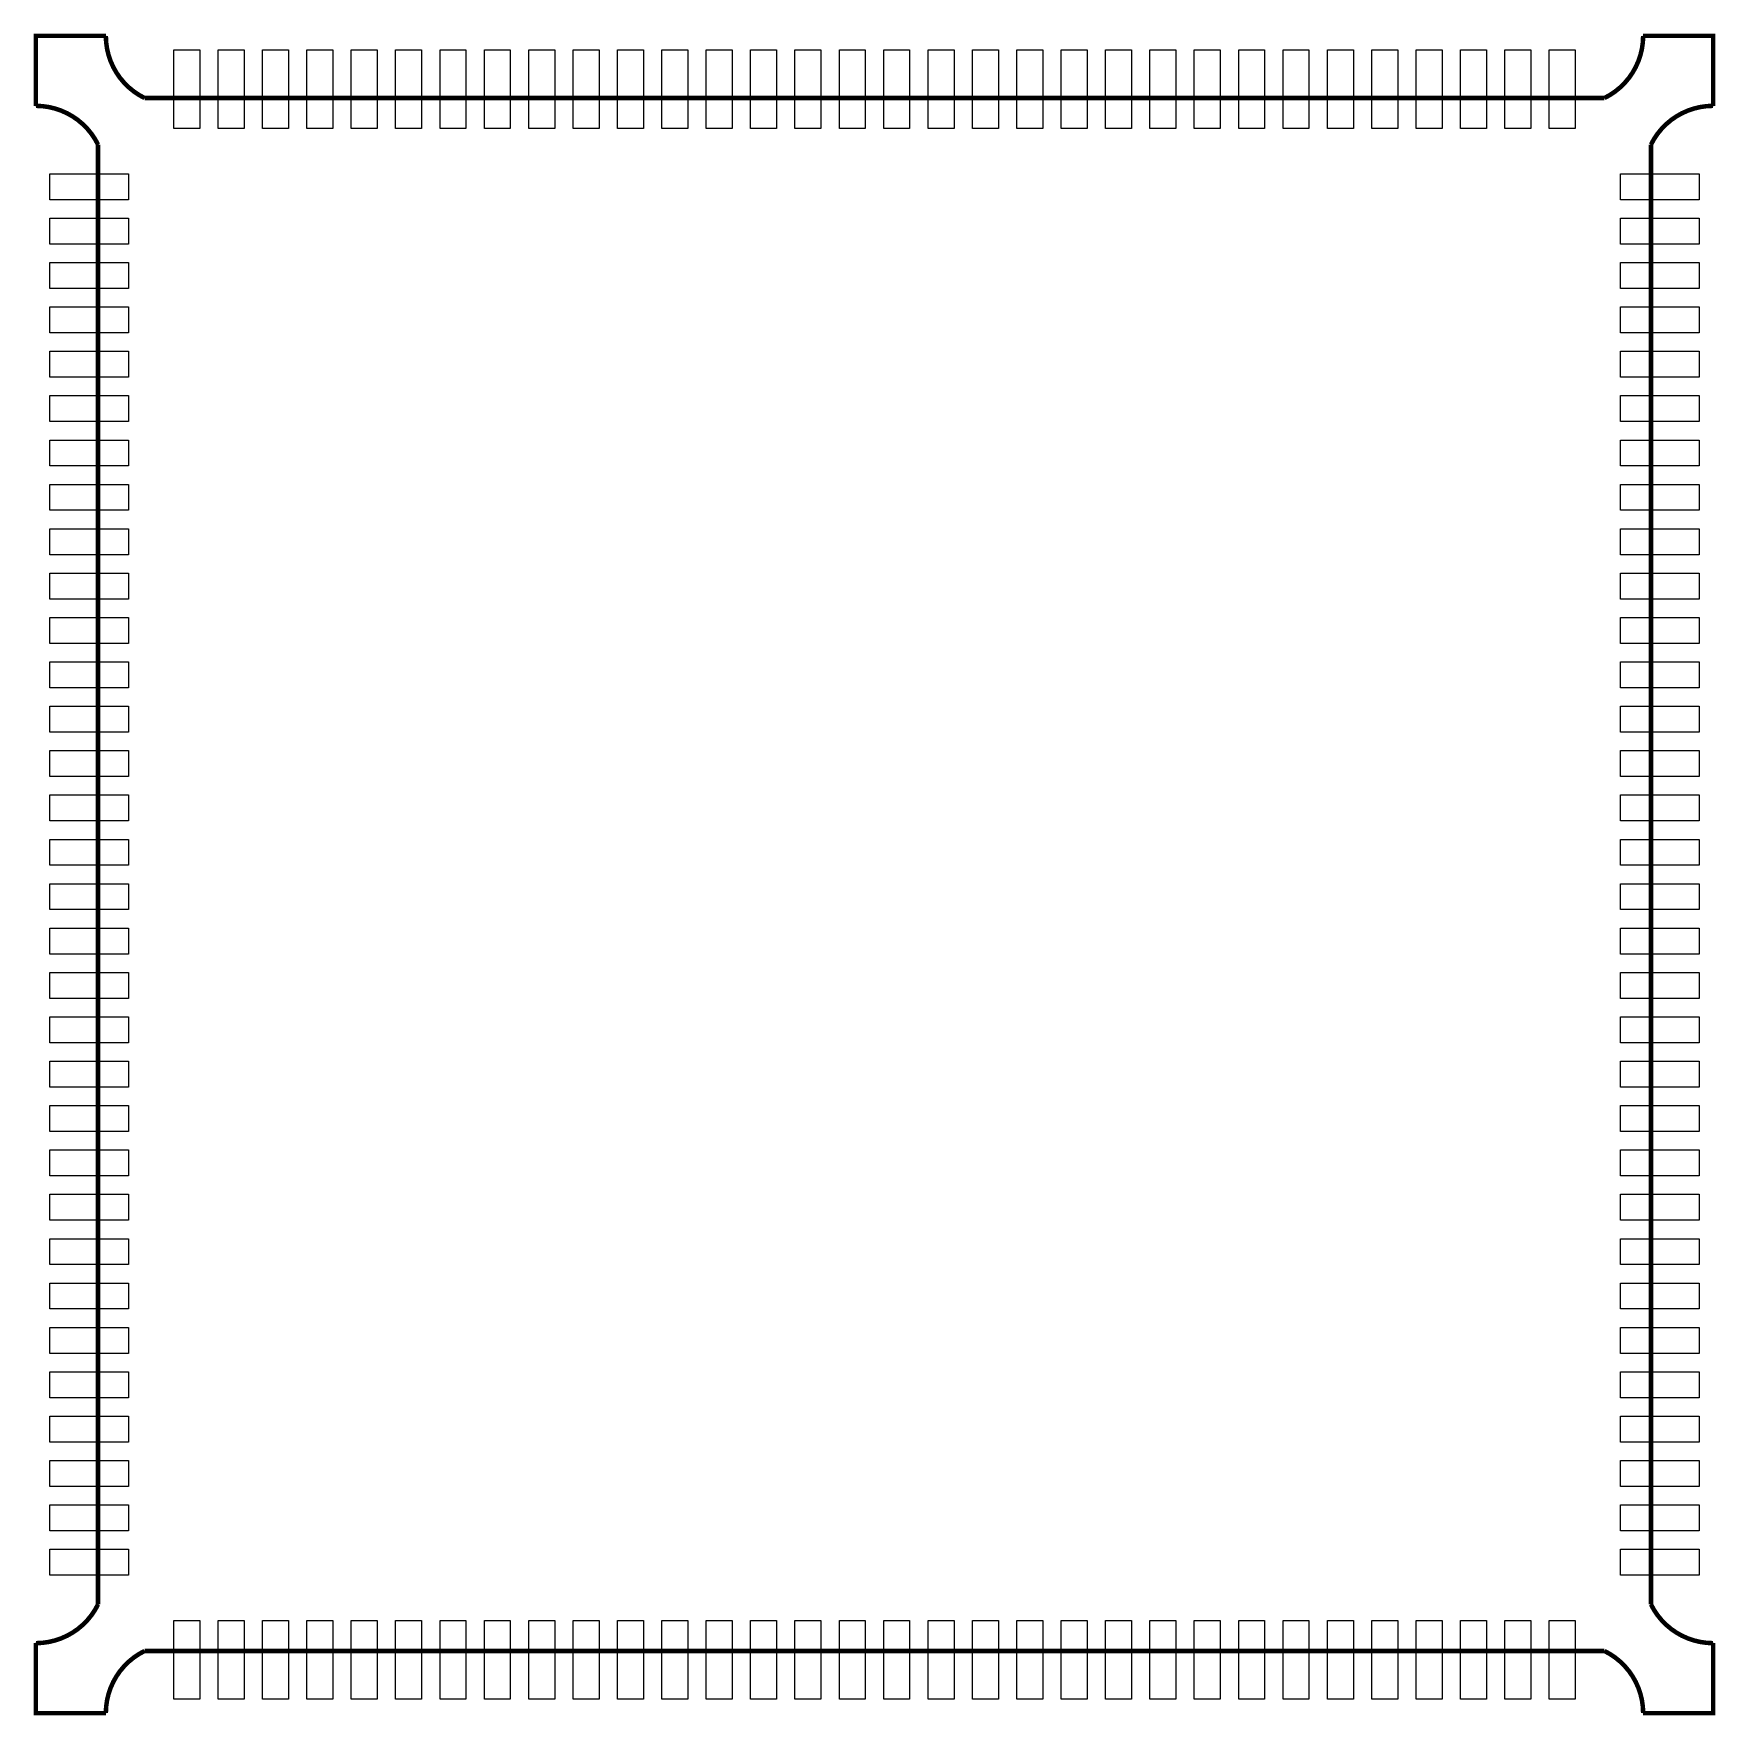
# Model space of a CAD drawing. Extents: x -19.6 to 18.3, y 14.1 to 52.
import ezdxf

# ---------------------------------------------------------------- set-up
doc = ezdxf.new("R2010")
doc.units = 0
doc.layers.add('BG_OUTLINE', color=6, linetype='CONTINUOUS')
doc.layers.add('PIN_BOTTOM', color=231, linetype='CONTINUOUS')

msp = doc.modelspace()

# ---------------------------------------------------------------- linework, layer by layer
at = {"layer": 'BG_OUTLINE', "const_width": 0.1016}
msp.add_lwpolyline([(18.265597, 50.3428), (18.265597, 51.919403), (16.688994, 51.919403, -0.286028), (15.816758, 50.519406), (-17.085564, 50.519406, -0.286028), (-17.9578, 51.919403), (-19.534403, 51.919403), (-19.534403, 50.3428, -0.286028), (-18.134406, 49.470564), (-18.134406, 16.568242, -0.286028), (-19.534403, 15.696006), (-19.534403, 14.119403), (-17.9578, 14.119403, -0.286028), (-17.085564, 15.5194), (15.816758, 15.5194, -0.286028), (16.688994, 14.119403), (18.265597, 14.119403), (18.265597, 15.696006, -0.286028), (16.8656, 16.568242), (16.8656, 49.470564, -0.286028), (18.265597, 50.3428)], format="xyb", dxfattribs=at)
at = {"layer": 'BG_OUTLINE'}
msp.add_lwpolyline([(18.265597, 50.3428), (18.265597, 51.919403), (16.688994, 51.919403, -0.286028), (15.816758, 50.519406), (-17.085564, 50.519406, -0.286028), (-17.9578, 51.919403), (-19.534403, 51.919403), (-19.534403, 50.3428, -0.286028), (-18.134406, 49.470564), (-18.134406, 16.568242, -0.286028), (-19.534403, 15.696006), (-19.534403, 14.119403), (-17.9578, 14.119403, -0.286028), (-17.085564, 15.5194), (15.816758, 15.5194, -0.286028), (16.688994, 14.119403), (18.265597, 14.119403), (18.265597, 15.696006, -0.286028), (16.8656, 16.568242), (16.8656, 49.470564, -0.286028), (18.265597, 50.3428)], format="xyb", dxfattribs=at)
at = {"layer": 'PIN_BOTTOM'}
for points in [[(-16.426409, 49.830406), (-16.426409, 51.608406), (-15.842412, 51.608406), (-15.842412, 49.830406)], [(-15.426411, 49.830406), (-15.426411, 51.608406), (-14.842414, 51.608406), (-14.842414, 49.830406)], [(-14.426387, 49.830406), (-14.426387, 51.608406), (-13.84239, 51.608406), (-13.84239, 49.830406)], [(-13.426389, 49.830406), (-13.426389, 51.608406), (-12.842392, 51.608406), (-12.842392, 49.830406)], [(-12.426391, 49.830406), (-12.426391, 51.608406), (-11.842394, 51.608406), (-11.842394, 49.830406)], [(-11.426393, 49.830406), (-11.426393, 51.608406), (-10.842396, 51.608406), (-10.842396, 49.830406)], [(-10.426395, 49.830406), (-10.426395, 51.608406), (-9.842398, 51.608406), (-9.842398, 49.830406)], [(-9.426397, 49.830406), (-9.426397, 51.608406), (-8.8424, 51.608406), (-8.8424, 49.830406)], [(-8.426399, 49.830406), (-8.426399, 51.608406), (-7.842402, 51.608406), (-7.842402, 49.830406)], [(-7.426401, 49.830406), (-7.426401, 51.608406), (-6.842404, 51.608406), (-6.842404, 49.830406)], [(-6.426403, 49.830406), (-6.426403, 51.608406), (-5.842406, 51.608406), (-5.842406, 49.830406)], [(-5.426405, 49.830406), (-5.426405, 51.608406), (-4.842408, 51.608406), (-4.842408, 49.830406)], [(-4.426407, 49.830406), (-4.426407, 51.608406), (-3.84241, 51.608406), (-3.84241, 49.830406)], [(-3.426409, 49.830406), (-3.426409, 51.608406), (-2.842412, 51.608406), (-2.842412, 49.830406)], [(-2.426386, 49.830406), (-2.426386, 51.608406), (-1.842389, 51.608406), (-1.842389, 49.830406)], [(-1.426388, 49.830406), (-1.426388, 51.608406), (-0.842391, 51.608406), (-0.842391, 49.830406)], [(-0.42639, 49.830406), (-0.42639, 51.608406), (0.157607, 51.608406), (0.157607, 49.830406)], [(0.573608, 49.830406), (0.573608, 51.608406), (1.157605, 51.608406), (1.157605, 49.830406)], [(1.573606, 49.830406), (1.573606, 51.608406), (2.157603, 51.608406), (2.157603, 49.830406)], [(2.573604, 49.830406), (2.573604, 51.608406), (3.157601, 51.608406), (3.157601, 49.830406)], [(3.573602, 49.830406), (3.573602, 51.608406), (4.157599, 51.608406), (4.157599, 49.830406)], [(4.5736, 49.830406), (4.5736, 51.608406), (5.157597, 51.608406), (5.157597, 49.830406)], [(5.573598, 49.830406), (5.573598, 51.608406), (6.157595, 51.608406), (6.157595, 49.830406)], [(6.573596, 49.830406), (6.573596, 51.608406), (7.157593, 51.608406), (7.157593, 49.830406)], [(7.573594, 49.830406), (7.573594, 51.608406), (8.157591, 51.608406), (8.157591, 49.830406)], [(8.573592, 49.830406), (8.573592, 51.608406), (9.157589, 51.608406), (9.157589, 49.830406)], [(9.57359, 49.830406), (9.57359, 51.608406), (10.157587, 51.608406), (10.157587, 49.830406)], [(10.573614, 49.830406), (10.573614, 51.608406), (11.15761, 51.608406), (11.15761, 49.830406)], [(11.573612, 49.830406), (11.573612, 51.608406), (12.157608, 51.608406), (12.157608, 49.830406)], [(12.57361, 49.830406), (12.57361, 51.608406), (13.157606, 51.608406), (13.157606, 49.830406)], [(13.573608, 49.830406), (13.573608, 51.608406), (14.157604, 51.608406), (14.157604, 49.830406)], [(14.573606, 49.830406), (14.573606, 51.608406), (15.157602, 51.608406), (15.157602, 49.830406)], [(-17.445406, 48.227412), (-19.223406, 48.227412), (-19.223406, 48.811409), (-17.445406, 48.811409)], [(16.1766, 48.811409), (17.9546, 48.811409), (17.9546, 48.227412), (16.1766, 48.227412)], [(-17.445406, 47.227414), (-19.223406, 47.227414), (-19.223406, 47.811411), (-17.445406, 47.811411)], [(16.1766, 47.811411), (17.9546, 47.811411), (17.9546, 47.227414), (16.1766, 47.227414)], [(-17.445406, 46.22739), (-19.223406, 46.22739), (-19.223406, 46.811387), (-17.445406, 46.811387)], [(16.1766, 46.811387), (17.9546, 46.811387), (17.9546, 46.22739), (16.1766, 46.22739)], [(-17.445406, 45.227392), (-19.223406, 45.227392), (-19.223406, 45.811389), (-17.445406, 45.811389)], [(16.1766, 45.811389), (17.9546, 45.811389), (17.9546, 45.227392), (16.1766, 45.227392)], [(-17.445406, 44.227394), (-19.223406, 44.227394), (-19.223406, 44.811391), (-17.445406, 44.811391)], [(16.1766, 44.811391), (17.9546, 44.811391), (17.9546, 44.227394), (16.1766, 44.227394)], [(-17.445406, 43.227396), (-19.223406, 43.227396), (-19.223406, 43.811393), (-17.445406, 43.811393)], [(16.1766, 43.811393), (17.9546, 43.811393), (17.9546, 43.227396), (16.1766, 43.227396)], [(-17.445406, 42.227398), (-19.223406, 42.227398), (-19.223406, 42.811395), (-17.445406, 42.811395)], [(16.1766, 42.811395), (17.9546, 42.811395), (17.9546, 42.227398), (16.1766, 42.227398)], [(-17.445406, 41.2274), (-19.223406, 41.2274), (-19.223406, 41.811397), (-17.445406, 41.811397)], [(16.1766, 41.811397), (17.9546, 41.811397), (17.9546, 41.2274), (16.1766, 41.2274)], [(-17.445406, 40.227402), (-19.223406, 40.227402), (-19.223406, 40.811399), (-17.445406, 40.811399)], [(16.1766, 40.811399), (17.9546, 40.811399), (17.9546, 40.227402), (16.1766, 40.227402)], [(-17.445406, 39.227404), (-19.223406, 39.227404), (-19.223406, 39.811401), (-17.445406, 39.811401)], [(16.1766, 39.811401), (17.9546, 39.811401), (17.9546, 39.227404), (16.1766, 39.227404)], [(-17.445406, 38.227406), (-19.223406, 38.227406), (-19.223406, 38.811403), (-17.445406, 38.811403)], [(16.1766, 38.811403), (17.9546, 38.811403), (17.9546, 38.227406), (16.1766, 38.227406)], [(-17.445406, 37.227408), (-19.223406, 37.227408), (-19.223406, 37.811405), (-17.445406, 37.811405)], [(16.1766, 37.811405), (17.9546, 37.811405), (17.9546, 37.227408), (16.1766, 37.227408)], [(-17.445406, 36.22741), (-19.223406, 36.22741), (-19.223406, 36.811407), (-17.445406, 36.811407)], [(16.1766, 36.811407), (17.9546, 36.811407), (17.9546, 36.22741), (16.1766, 36.22741)], [(-17.445406, 35.227412), (-19.223406, 35.227412), (-19.223406, 35.811409), (-17.445406, 35.811409)], [(16.1766, 35.811409), (17.9546, 35.811409), (17.9546, 35.227412), (16.1766, 35.227412)], [(-17.445406, 34.227389), (-19.223406, 34.227389), (-19.223406, 34.811386), (-17.445406, 34.811386)], [(16.1766, 34.811386), (17.9546, 34.811386), (17.9546, 34.227389), (16.1766, 34.227389)], [(-17.445406, 33.227391), (-19.223406, 33.227391), (-19.223406, 33.811388), (-17.445406, 33.811388)], [(16.1766, 33.811388), (17.9546, 33.811388), (17.9546, 33.227391), (16.1766, 33.227391)], [(-17.445406, 32.227393), (-19.223406, 32.227393), (-19.223406, 32.81139), (-17.445406, 32.81139)], [(16.1766, 32.81139), (17.9546, 32.81139), (17.9546, 32.227393), (16.1766, 32.227393)], [(-17.445406, 31.227395), (-19.223406, 31.227395), (-19.223406, 31.811392), (-17.445406, 31.811392)], [(16.1766, 31.811392), (17.9546, 31.811392), (17.9546, 31.227395), (16.1766, 31.227395)], [(-17.445406, 30.227397), (-19.223406, 30.227397), (-19.223406, 30.811394), (-17.445406, 30.811394)], [(16.1766, 30.811394), (17.9546, 30.811394), (17.9546, 30.227397), (16.1766, 30.227397)], [(-17.445406, 29.227399), (-19.223406, 29.227399), (-19.223406, 29.811396), (-17.445406, 29.811396)], [(16.1766, 29.811396), (17.9546, 29.811396), (17.9546, 29.227399), (16.1766, 29.227399)], [(-17.445406, 28.227401), (-19.223406, 28.227401), (-19.223406, 28.811398), (-17.445406, 28.811398)], [(16.1766, 28.811398), (17.9546, 28.811398), (17.9546, 28.227401), (16.1766, 28.227401)], [(-17.445406, 27.227403), (-19.223406, 27.227403), (-19.223406, 27.8114), (-17.445406, 27.8114)], [(16.1766, 27.8114), (17.9546, 27.8114), (17.9546, 27.227403), (16.1766, 27.227403)], [(-17.445406, 26.227405), (-19.223406, 26.227405), (-19.223406, 26.811402), (-17.445406, 26.811402)], [(16.1766, 26.811402), (17.9546, 26.811402), (17.9546, 26.227405), (16.1766, 26.227405)], [(-17.445406, 25.227407), (-19.223406, 25.227407), (-19.223406, 25.811404), (-17.445406, 25.811404)], [(16.1766, 25.811404), (17.9546, 25.811404), (17.9546, 25.227407), (16.1766, 25.227407)], [(-17.445406, 24.227409), (-19.223406, 24.227409), (-19.223406, 24.811406), (-17.445406, 24.811406)], [(16.1766, 24.811406), (17.9546, 24.811406), (17.9546, 24.227409), (16.1766, 24.227409)], [(-17.445406, 23.227411), (-19.223406, 23.227411), (-19.223406, 23.811408), (-17.445406, 23.811408)], [(16.1766, 23.811408), (17.9546, 23.811408), (17.9546, 23.227411), (16.1766, 23.227411)], [(-17.445406, 22.227413), (-19.223406, 22.227413), (-19.223406, 22.81141), (-17.445406, 22.81141)], [(16.1766, 22.81141), (17.9546, 22.81141), (17.9546, 22.227413), (16.1766, 22.227413)], [(-17.445406, 21.22739), (-19.223406, 21.22739), (-19.223406, 21.811386), (-17.445406, 21.811386)], [(16.1766, 21.811386), (17.9546, 21.811386), (17.9546, 21.22739), (16.1766, 21.22739)], [(-17.445406, 20.227392), (-19.223406, 20.227392), (-19.223406, 20.811388), (-17.445406, 20.811388)], [(16.1766, 20.811388), (17.9546, 20.811388), (17.9546, 20.227392), (16.1766, 20.227392)], [(-17.445406, 19.227394), (-19.223406, 19.227394), (-19.223406, 19.81139), (-17.445406, 19.81139)], [(16.1766, 19.81139), (17.9546, 19.81139), (17.9546, 19.227394), (16.1766, 19.227394)], [(-17.445406, 18.227396), (-19.223406, 18.227396), (-19.223406, 18.811392), (-17.445406, 18.811392)], [(16.1766, 18.811392), (17.9546, 18.811392), (17.9546, 18.227396), (16.1766, 18.227396)], [(-17.445406, 17.227398), (-19.223406, 17.227398), (-19.223406, 17.811394), (-17.445406, 17.811394)], [(16.1766, 17.811394), (17.9546, 17.811394), (17.9546, 17.227398), (16.1766, 17.227398)], [(-15.842412, 16.2084), (-15.842412, 14.4304), (-16.426409, 14.4304), (-16.426409, 16.2084)], [(-14.842414, 16.2084), (-14.842414, 14.4304), (-15.426411, 14.4304), (-15.426411, 16.2084)], [(-13.84239, 16.2084), (-13.84239, 14.4304), (-14.426387, 14.4304), (-14.426387, 16.2084)], [(-12.842392, 16.2084), (-12.842392, 14.4304), (-13.426389, 14.4304), (-13.426389, 16.2084)], [(-11.842394, 16.2084), (-11.842394, 14.4304), (-12.426391, 14.4304), (-12.426391, 16.2084)], [(-10.842396, 16.2084), (-10.842396, 14.4304), (-11.426393, 14.4304), (-11.426393, 16.2084)], [(-9.842398, 16.2084), (-9.842398, 14.4304), (-10.426395, 14.4304), (-10.426395, 16.2084)], [(-8.8424, 16.2084), (-8.8424, 14.4304), (-9.426397, 14.4304), (-9.426397, 16.2084)], [(-7.842402, 16.2084), (-7.842402, 14.4304), (-8.426399, 14.4304), (-8.426399, 16.2084)], [(-6.842404, 16.2084), (-6.842404, 14.4304), (-7.426401, 14.4304), (-7.426401, 16.2084)], [(-5.842406, 16.2084), (-5.842406, 14.4304), (-6.426403, 14.4304), (-6.426403, 16.2084)], [(-4.842408, 16.2084), (-4.842408, 14.4304), (-5.426405, 14.4304), (-5.426405, 16.2084)], [(-3.84241, 16.2084), (-3.84241, 14.4304), (-4.426407, 14.4304), (-4.426407, 16.2084)], [(-2.842412, 16.2084), (-2.842412, 14.4304), (-3.426409, 14.4304), (-3.426409, 16.2084)], [(-1.842389, 16.2084), (-1.842389, 14.4304), (-2.426386, 14.4304), (-2.426386, 16.2084)], [(-0.842391, 16.2084), (-0.842391, 14.4304), (-1.426388, 14.4304), (-1.426388, 16.2084)], [(0.157607, 16.2084), (0.157607, 14.4304), (-0.42639, 14.4304), (-0.42639, 16.2084)], [(1.157605, 16.2084), (1.157605, 14.4304), (0.573608, 14.4304), (0.573608, 16.2084)], [(2.157603, 16.2084), (2.157603, 14.4304), (1.573606, 14.4304), (1.573606, 16.2084)], [(3.157601, 16.2084), (3.157601, 14.4304), (2.573604, 14.4304), (2.573604, 16.2084)], [(4.157599, 16.2084), (4.157599, 14.4304), (3.573602, 14.4304), (3.573602, 16.2084)], [(5.157597, 16.2084), (5.157597, 14.4304), (4.5736, 14.4304), (4.5736, 16.2084)], [(6.157595, 16.2084), (6.157595, 14.4304), (5.573598, 14.4304), (5.573598, 16.2084)], [(7.157593, 16.2084), (7.157593, 14.4304), (6.573596, 14.4304), (6.573596, 16.2084)], [(8.157591, 16.2084), (8.157591, 14.4304), (7.573594, 14.4304), (7.573594, 16.2084)], [(9.157589, 16.2084), (9.157589, 14.4304), (8.573592, 14.4304), (8.573592, 16.2084)], [(10.157587, 16.2084), (10.157587, 14.4304), (9.57359, 14.4304), (9.57359, 16.2084)], [(11.15761, 16.2084), (11.15761, 14.4304), (10.573614, 14.4304), (10.573614, 16.2084)], [(12.157608, 16.2084), (12.157608, 14.4304), (11.573612, 14.4304), (11.573612, 16.2084)], [(13.157606, 16.2084), (13.157606, 14.4304), (12.57361, 14.4304), (12.57361, 16.2084)], [(14.157604, 16.2084), (14.157604, 14.4304), (13.573608, 14.4304), (13.573608, 16.2084)], [(15.157602, 16.2084), (15.157602, 14.4304), (14.573606, 14.4304), (14.573606, 16.2084)]]:
    msp.add_lwpolyline(points, close=True, dxfattribs=at)

doc.saveas('drawing.dxf')
